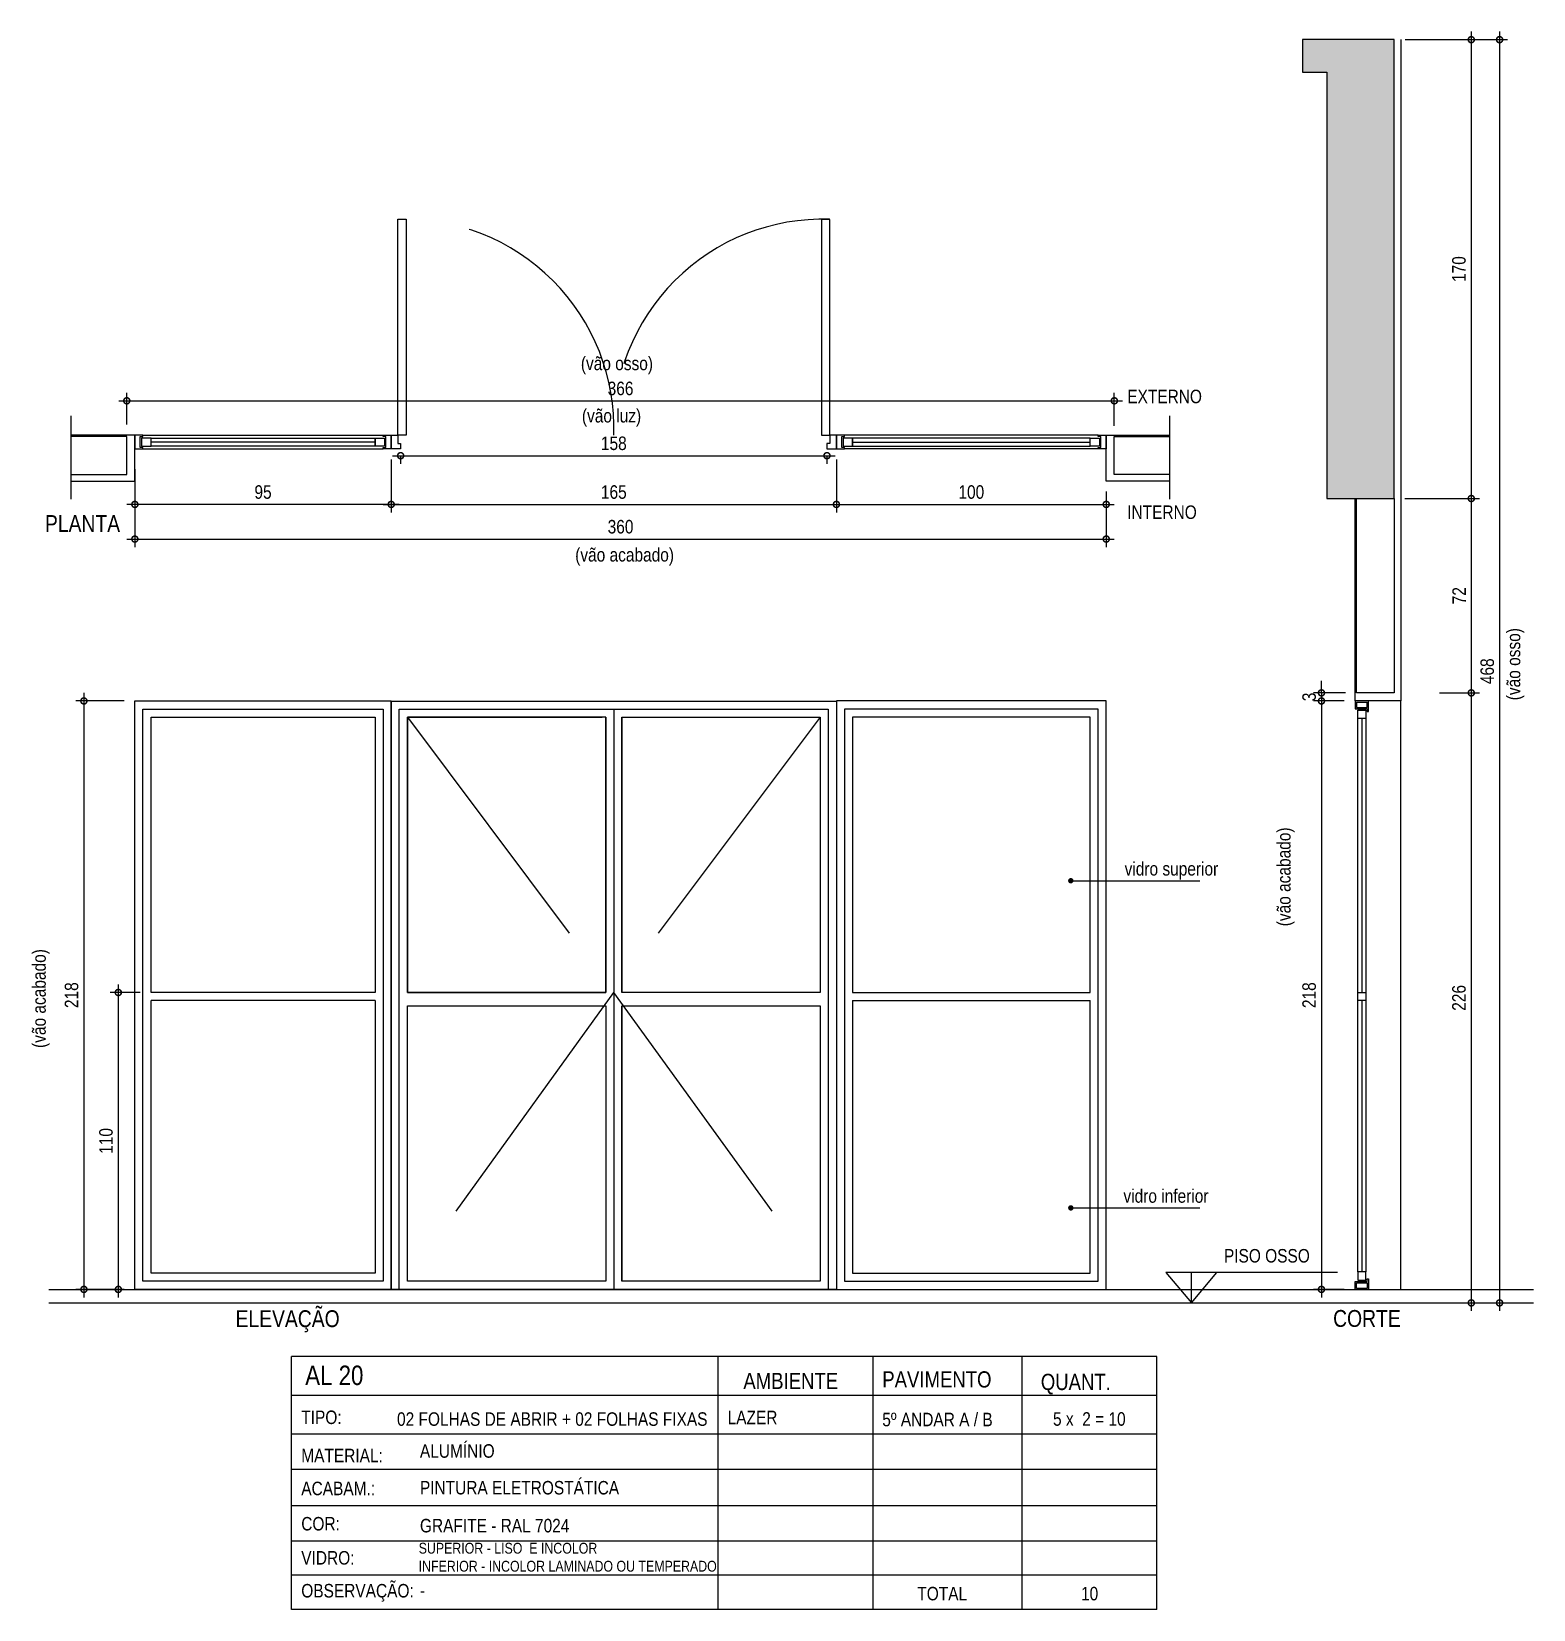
# Model space of a CAD drawing. Header units: metres. Extents: x -0.2 to 51.6, y -20.8 to 5.5.
# Drawn here: x 26.9 to 32.47, y -6.66 to -0.81 of the extents above; entities that cross this region are included whole.
import ezdxf

# ---------------------------------------------------------------- set-up
doc = ezdxf.new("R2010")
doc.units = ezdxf.units.M
doc.linetypes.add('DASHEDX2', pattern=[1.5, 1, -0.5])
for name, color, linetype in [('AR-CAIXILHO', 1, 'Continuous'), ('ARQ-ALV ACAB', 4, 'Continuous'), ('ARQ-ALV OSSO', 5, 'Continuous'), ('ARQ-AUX', 7, 'Continuous'), ('ARQ-AUX2', 2, 'Continuous'), ('ARQ-CAX', 1, 'Continuous'), ('ARQ-CAX @ 1', 1, 'Continuous'), ('ARQ-DIM', 2, 'Continuous'), ('ARQ-ENCH', 1, 'Continuous'), ('ARQ-PRJ', 7, 'DASHEDX2'), ('ARQ-SIM', 1, 'Continuous'), ('ARQ-TXT', 2, 'Continuous'), ('ARQ-TXT01', 2, 'Continuous'), ('ES-CORTE', 2, 'Continuous')]:
    doc.layers.add(name, color=color, linetype=linetype)
doc.styles.add('Adesa', font='ARIALN.TTF')
doc.styles.add('ROMANS', font='romans', dxfattribs={"height": 0.2})
doc.dimstyles.new('1-25ARQ', dxfattribs={"dimscale": 0.25, "dimtxt": 0.2, "dimasz": 0.08, "dimexe": 0.16, "dimexo": 0.1, "dimgap": 0.1, "dimtad": 1, "dimzin": 4, "dimdsep": 46, "dimtxsty": 'ROMANS', "dimblk": 'DOT', "dimcen": 0.1, "dimclrd": 1, "dimclre": 1, "dimclrt": 3, "dimadec": 0, "dimazin": 0, "dimtfac": 1, "dimtix": 1, "dimtmove": 2, "dimatfit": 3, "dimldrblk": 'DOT', "dimfxl": 1, "dimtolj": 1, "dimtzin": 4, "dimlwd": -1, "dimlwe": -1, "dimarcsym": 0})
doc.dimstyles.new('ADESA 1-0025', dxfattribs={"dimtxt": 0.05, "dimasz": 0.045, "dimexe": 0.03, "dimexo": 0.04, "dimgap": 0.02, "dimtad": 1, "dimtoh": 1, "dimdec": 0, "dimlfac": 100, "dimzin": 4, "dimtxsty": 'Adesa', "dimblk": 'DOTSMALL', "dimcen": 1, "dimdle": 0.03, "dimclrd": 1, "dimclre": 1, "dimclrt": 256, "dimazin": 1, "dimtm": 1e-09, "dimtfac": 1, "dimtdec": 0, "dimtix": 1, "dimtmove": 2, "dimatfit": 0, "dimldrblk": 'DOTSMALL', "dimfxl": 0.8, "dimtvp": 2, "dimtolj": 1, "dimtzin": 0, "dimarcsym": 0})

# ---------------------------------------------------------------- blocks, each defined once
blk = doc.blocks.new('*U308')
for points in [[(0, -0.17), (0.025, -0.17), (0.025, -0.14), (0.035, -0.14), (0.035, -0.12), (0, -0.12), (0, -0.17)], [(0.025, -0.17), (0.025, -0.97), (0.055, -0.97), (0.055, -0.17)], [(1.625, -0.17), (1.625, -0.9702), (1.595, -0.9702), (1.595, -0.17)], [(1.65, -0.17), (1.625, -0.17), (1.625, -0.14), (1.615, -0.14), (1.615, -0.12), (1.65, -0.12), (1.65, -0.17)]]:
    blk.add_lwpolyline(points, close=True)
at = {"layer": 'ARQ-PRJ'}
for centre, start, end in [((0.0505, -0.1958), 268.11777, 1.90745), ((1.5995, -0.1958), 178.09255, 271.88223)]:
    blk.add_arc(centre, 0.775, start, end, dxfattribs=at)
blk = doc.blocks.new('*U310')
at = {"color": 0, "linetype": 'ByBlock', "ltscale": 0.5}
for points in [[(0.02, -0.045), (0.02, -0.045), (0.02, -0.045), (0.02, -0.045), (0.02, -0.045), (0.02, -0.045), (0.02, -0.045), (0.02, -0.045), (0.02, -0.045), (0.03, -0.045), (0.03, -0.05), (0, -0.05), (0, 0), (0.03, 0), (0.03, -0.005), (0.02, -0.005), (0.02, -0.045)], [(0.93, -0.045), (0.93, -0.045), (0.93, -0.045), (0.93, -0.045), (0.93, -0.045), (0.93, -0.045), (0.93, -0.045), (0.93, -0.045), (0.93, -0.045), (0.92, -0.045), (0.92, -0.05), (0.95, -0.05), (0.95, 0), (0.92, 0), (0.92, -0.005), (0.93, -0.005), (0.93, -0.045)], [(0.025, -0.01), (0.06, -0.01), (0.06, -0.04), (0.025, -0.04)], [(0.925, -0.01), (0.89, -0.01), (0.89, -0.04), (0.925, -0.04)]]:
    blk.add_lwpolyline(points, close=True, dxfattribs=at)
at = {"color": 8, "linetype": 'ByBlock', "ltscale": 0.5}
for points in [[(0.92, 0), (0.03, 0)], [(0.92, -0.05), (0.03, -0.05)]]:
    blk.add_lwpolyline(points, dxfattribs=at)
at = {"color": 7, "linetype": 'ByBlock', "ltscale": 0.5}
blk.add_lwpolyline([(0.89, -0.01), (0.89, -0.04), (0.06, -0.04), (0.06, -0.01)], close=True, dxfattribs=at)
blk.add_lwpolyline([(0.06, -0.025), (0.89, -0.025)], dxfattribs=at)
blk = doc.blocks.new('*U309')
at = {"color": 0, "linetype": 'ByBlock', "ltscale": 0.5}
for points in [[(0.02, -0.045), (0.02, -0.045), (0.02, -0.045), (0.02, -0.045), (0.02, -0.045), (0.02, -0.045), (0.02, -0.045), (0.02, -0.045), (0.02, -0.045), (0.03, -0.045), (0.03, -0.05), (0, -0.05), (0, 0), (0.03, 0), (0.03, -0.005), (0.02, -0.005), (0.02, -0.045)], [(0.98, -0.045), (0.98, -0.045), (0.98, -0.045), (0.98, -0.045), (0.98, -0.045), (0.98, -0.045), (0.98, -0.045), (0.98, -0.045), (0.98, -0.045), (0.97, -0.045), (0.97, -0.05), (1, -0.05), (1, 0), (0.97, 0), (0.97, -0.005), (0.98, -0.005), (0.98, -0.045)], [(0.025, -0.01), (0.06, -0.01), (0.06, -0.04), (0.025, -0.04)], [(0.975, -0.01), (0.94, -0.01), (0.94, -0.04), (0.975, -0.04)]]:
    blk.add_lwpolyline(points, close=True, dxfattribs=at)
at = {"color": 8, "linetype": 'ByBlock', "ltscale": 0.5}
for points in [[(0.97, 0), (0.03, 0)], [(0.97, -0.05), (0.03, -0.05)]]:
    blk.add_lwpolyline(points, dxfattribs=at)
at = {"color": 7, "linetype": 'ByBlock', "ltscale": 0.5}
blk.add_lwpolyline([(0.94, -0.01), (0.94, -0.04), (0.06, -0.04), (0.06, -0.01)], close=True, dxfattribs=at)
blk.add_lwpolyline([(0.06, -0.025), (0.94, -0.025)], dxfattribs=at)
blk = doc.blocks.new('_DotSmall')
at = {"color": 0, "linetype": 'ByBlock', "const_width": 0.5}
blk.add_lwpolyline([(-0.0625, 0, 1), (0.0625, 0, 1)], format="xyb", close=True, dxfattribs=at)
blk = doc.blocks.new('*D318')
at = {"layer": 'ARQ-DIM', "color": 1, "lineweight": -2, "transparency": 16777216}
for p, q in [((27.2876, -2.5203), (27.2876, -2.7247)), ((30.8876, -2.5203), (30.8876, -2.7247)), ((27.2576, -2.6947), (30.9176, -2.6947))]:
    blk.add_line(p, q, dxfattribs=at)
at = {"layer": 'Defpoints', "color": 0, "transparency": 16777216}
for p in [(27.2876, -2.4803), (30.8876, -2.4803), (30.8876, -2.6947)]:
    blk.add_point(p, dxfattribs=at)
at = {"layer": 'ARQ-DIM', "color": 1, "lineweight": -2, "transparency": 16777216, "xscale": 0.045, "yscale": 0.045, "zscale": 0.045, "rotation": 180}
blk.add_blockref('_DotSmall', (27.2876, -2.6947), dxfattribs=at)
at = {"layer": 'ARQ-DIM', "color": 1, "lineweight": -2, "transparency": 16777216, "xscale": 0.045, "yscale": 0.045, "zscale": 0.045}
blk.add_blockref('_DotSmall', (30.8876, -2.6947), dxfattribs=at)
at = {"layer": 'ARQ-DIM', "transparency": 16777216, "insert": (29.0876, -2.6492), "char_height": 0.05, "attachment_point": 5, "style": 'Adesa'}
blk.add_mtext('\\A1;360', dxfattribs=at)
blk = doc.blocks.new('*D319')
at = {"layer": 'ARQ-DIM', "color": 1, "lineweight": -2, "transparency": 16777216}
for p, q in [((27.2576, -2.2703), (27.2576, -2.1524)), ((30.9176, -2.2753), (30.9176, -2.1524)), ((27.2276, -2.1824), (30.9476, -2.1824))]:
    blk.add_line(p, q, dxfattribs=at)
at = {"layer": 'Defpoints', "color": 0, "transparency": 16777216}
for p in [(30.9176, -2.1824), (27.2576, -2.3103), (30.9176, -2.3153)]:
    blk.add_point(p, dxfattribs=at)
at = {"layer": 'ARQ-DIM', "color": 1, "lineweight": -2, "transparency": 16777216, "xscale": 0.045, "yscale": 0.045, "zscale": 0.045, "rotation": 180}
blk.add_blockref('_DotSmall', (27.2576, -2.1824), dxfattribs=at)
at = {"layer": 'ARQ-DIM', "color": 1, "lineweight": -2, "transparency": 16777216, "xscale": 0.045, "yscale": 0.045, "zscale": 0.045}
blk.add_blockref('_DotSmall', (30.9176, -2.1824), dxfattribs=at)
at = {"layer": 'ARQ-DIM', "transparency": 16777216, "insert": (29.0876, -2.1369), "char_height": 0.05, "attachment_point": 5, "style": 'Adesa'}
blk.add_mtext('\\A1;366', dxfattribs=at)
blk = doc.blocks.new('*D314')
at = {"layer": 'ARQ-DIM', "color": 1, "lineweight": -2, "transparency": 16777216}
for p, q in [((28.2376, -2.4003), (28.2376, -2.5963)), ((29.8876, -2.4003), (29.8876, -2.5963)), ((28.2076, -2.5663), (29.9176, -2.5663))]:
    blk.add_line(p, q, dxfattribs=at)
at = {"layer": 'Defpoints', "color": 0, "transparency": 16777216}
for p in [(28.2376, -2.3603), (29.8876, -2.3603), (29.8876, -2.5663)]:
    blk.add_point(p, dxfattribs=at)
at = {"layer": 'ARQ-DIM', "color": 1, "lineweight": -2, "transparency": 16777216, "xscale": 0.045, "yscale": 0.045, "zscale": 0.045, "rotation": 180}
blk.add_blockref('_DotSmall', (28.2376, -2.5663), dxfattribs=at)
at = {"layer": 'ARQ-DIM', "color": 1, "lineweight": -2, "transparency": 16777216, "xscale": 0.045, "yscale": 0.045, "zscale": 0.045}
blk.add_blockref('_DotSmall', (29.8876, -2.5663), dxfattribs=at)
at = {"layer": 'ARQ-DIM', "transparency": 16777216, "insert": (29.0626, -2.5207), "char_height": 0.05, "attachment_point": 5, "style": 'Adesa'}
blk.add_mtext('\\A1;165', dxfattribs=at)
blk = doc.blocks.new('*D315')
at = {"layer": 'ARQ-DIM', "color": 1, "lineweight": -2, "transparency": 16777216}
for p, q in [((29.8876, -2.4003), (29.8876, -2.5963)), ((29.8576, -2.5663), (30.9176, -2.5663)), ((30.8876, -2.518), (30.8876, -2.5963))]:
    blk.add_line(p, q, dxfattribs=at)
at = {"layer": 'Defpoints', "color": 0, "transparency": 16777216}
for p in [(29.8876, -2.3603), (30.8876, -2.478), (30.8876, -2.5663)]:
    blk.add_point(p, dxfattribs=at)
at = {"layer": 'ARQ-DIM', "color": 1, "lineweight": -2, "transparency": 16777216, "xscale": 0.045, "yscale": 0.045, "zscale": 0.045, "rotation": 180}
blk.add_blockref('_DotSmall', (29.8876, -2.5663), dxfattribs=at)
at = {"layer": 'ARQ-DIM', "color": 1, "lineweight": -2, "transparency": 16777216, "xscale": 0.045, "yscale": 0.045, "zscale": 0.045}
blk.add_blockref('_DotSmall', (30.8876, -2.5663), dxfattribs=at)
at = {"layer": 'ARQ-DIM', "transparency": 16777216, "insert": (30.3876, -2.5207), "char_height": 0.05, "attachment_point": 5, "style": 'Adesa'}
blk.add_mtext('\\A1;100', dxfattribs=at)
blk = doc.blocks.new('*D316')
at = {"layer": 'ARQ-DIM', "color": 1, "lineweight": -2, "transparency": 16777216}
for p, q in [((32.2405, -0.8145), (32.2405, -2.5745)), ((31.9953, -0.8445), (32.2705, -0.8445)), ((31.9948, -2.5445), (32.2705, -2.5445))]:
    blk.add_line(p, q, dxfattribs=at)
at = {"layer": 'Defpoints', "color": 0, "transparency": 16777216}
for p in [(31.9553, -0.8445), (31.9548, -2.5445), (32.2405, -2.5445)]:
    blk.add_point(p, dxfattribs=at)
at = {"layer": 'ARQ-DIM', "color": 1, "lineweight": -2, "transparency": 16777216, "xscale": 0.045, "yscale": 0.045, "zscale": 0.045}
for p, rotation in [((32.2405, -0.8445), 90), ((32.2405, -2.5445), 270)]:
    blk.add_blockref('_DotSmall', p, dxfattribs=dict(at, rotation=rotation))
at = {"layer": 'ARQ-DIM', "transparency": 16777216, "insert": (32.195, -1.6945), "char_height": 0.05, "attachment_point": 5, "rotation": 90, "style": 'Adesa'}
blk.add_mtext('\\A1;170', dxfattribs=at)
blk = doc.blocks.new('*D317')
at = {"layer": 'ARQ-DIM', "color": 1, "lineweight": -2, "transparency": 16777216}
for p, q in [((32.2105, -3.2645), (32.2705, -3.2645)), ((32.2405, -3.2345), (32.2405, -5.5545)), ((32.1226, -5.5245), (32.2705, -5.5245))]:
    blk.add_line(p, q, dxfattribs=at)
at = {"layer": 'Defpoints', "color": 0, "transparency": 16777216}
for p in [(32.1705, -3.2645), (32.0826, -5.5245), (32.2405, -5.5245)]:
    blk.add_point(p, dxfattribs=at)
at = {"layer": 'ARQ-DIM', "color": 1, "lineweight": -2, "transparency": 16777216, "xscale": 0.045, "yscale": 0.045, "zscale": 0.045}
for p, rotation in [((32.2405, -3.2645), 90), ((32.2405, -5.5245), 270)]:
    blk.add_blockref('_DotSmall', p, dxfattribs=dict(at, rotation=rotation))
at = {"layer": 'ARQ-DIM', "transparency": 16777216, "insert": (32.195, -4.3945), "char_height": 0.05, "attachment_point": 5, "rotation": 90, "style": 'Adesa'}
blk.add_mtext('\\A1;226', dxfattribs=at)
blk = doc.blocks.new('*D311')
at = {"layer": 'ARQ-DIM', "color": 1, "lineweight": -2, "transparency": 16777216}
for p, q in [((32.3453, -0.8145), (32.3453, -5.5545)), ((32.2727, -0.8445), (32.3753, -0.8445)), ((32.2366, -5.5245), (32.3753, -5.5245))]:
    blk.add_line(p, q, dxfattribs=at)
at = {"layer": 'Defpoints', "color": 0, "transparency": 16777216}
for p in [(32.2327, -0.8445), (32.1966, -5.5245), (32.3453, -5.5245)]:
    blk.add_point(p, dxfattribs=at)
at = {"layer": 'ARQ-DIM', "color": 1, "lineweight": -2, "transparency": 16777216, "xscale": 0.045, "yscale": 0.045, "zscale": 0.045}
for p, rotation in [((32.3453, -0.8445), 90), ((32.3453, -5.5245), 270)]:
    blk.add_blockref('_DotSmall', p, dxfattribs=dict(at, rotation=rotation))
at = {"layer": 'ARQ-DIM', "transparency": 16777216, "insert": (32.2998, -3.1845), "char_height": 0.05, "attachment_point": 5, "rotation": 90, "style": 'Adesa'}
blk.add_mtext('\\A1;468', dxfattribs=at)
blk = doc.blocks.new('*D312')
at = {"layer": 'ARQ-DIM', "color": 1, "lineweight": -2, "transparency": 16777216}
for p, q in [((31.6852, -3.2645), (31.6852, -5.5045)), ((31.7691, -3.2945), (31.6552, -3.2945)), ((31.7691, -5.4745), (31.6552, -5.4745))]:
    blk.add_line(p, q, dxfattribs=at)
at = {"layer": 'Defpoints', "color": 0, "transparency": 16777216}
for p in [(31.8091, -3.2945), (31.6852, -5.4745), (31.8091, -5.4745)]:
    blk.add_point(p, dxfattribs=at)
at = {"layer": 'ARQ-DIM', "color": 1, "lineweight": -2, "transparency": 16777216, "xscale": 0.045, "yscale": 0.045, "zscale": 0.045}
for p, rotation in [((31.6852, -3.2945), 90), ((31.6852, -5.4745), 270)]:
    blk.add_blockref('_DotSmall', p, dxfattribs=dict(at, rotation=rotation))
at = {"layer": 'ARQ-DIM', "transparency": 16777216, "insert": (31.6397, -4.3845), "char_height": 0.05, "attachment_point": 5, "rotation": 90, "style": 'Adesa'}
blk.add_mtext('\\A1;218', dxfattribs=at)
blk = doc.blocks.new('*D313')
at = {"layer": 'ARQ-DIM', "color": 1, "lineweight": -2, "transparency": 16777216}
for p, q in [((31.7741, -3.2645), (31.6552, -3.2645)), ((31.6852, -3.2645), (31.6852, -3.2195)), ((31.6852, -3.2645), (31.6852, -3.2945)), ((31.7691, -3.2945), (31.6552, -3.2945)), ((31.6852, -3.2945), (31.6852, -3.3395))]:
    blk.add_line(p, q, dxfattribs=at)
at = {"layer": 'Defpoints', "color": 0, "transparency": 16777216}
for p in [(31.8141, -3.2645), (31.6852, -3.2945), (31.8091, -3.2945)]:
    blk.add_point(p, dxfattribs=at)
at = {"layer": 'ARQ-DIM', "color": 1, "lineweight": -2, "transparency": 16777216, "xscale": 0.045, "yscale": 0.045, "zscale": 0.045}
for p, rotation in [((31.6852, -3.2645), 270), ((31.6852, -3.2945), 90)]:
    blk.add_blockref('_DotSmall', p, dxfattribs=dict(at, rotation=rotation))
at = {"layer": 'ARQ-DIM', "transparency": 16777216, "insert": (31.6397, -3.2795), "char_height": 0.05, "attachment_point": 5, "rotation": 90, "style": 'Adesa'}
blk.add_mtext('\\A1;3', dxfattribs=at)
blk = doc.blocks.new('*D320')
at = {"layer": 'ARQ-DIM', "color": 1, "lineweight": -2, "transparency": 16777216}
for p, q in [((31.9948, -2.5445), (32.2705, -2.5445)), ((32.2405, -2.5145), (32.2405, -3.2945)), ((32.1226, -3.2645), (32.2705, -3.2645))]:
    blk.add_line(p, q, dxfattribs=at)
at = {"layer": 'Defpoints', "color": 0, "transparency": 16777216}
for p in [(31.9548, -2.5445), (32.0826, -3.2645), (32.2405, -3.2645)]:
    blk.add_point(p, dxfattribs=at)
at = {"layer": 'ARQ-DIM', "color": 1, "lineweight": -2, "transparency": 16777216, "xscale": 0.045, "yscale": 0.045, "zscale": 0.045}
for p, rotation in [((32.2405, -2.5445), 90), ((32.2405, -3.2645), 270)]:
    blk.add_blockref('_DotSmall', p, dxfattribs=dict(at, rotation=rotation))
at = {"layer": 'ARQ-DIM', "transparency": 16777216, "insert": (32.1954, -2.9045), "char_height": 0.05, "attachment_point": 5, "rotation": 90, "style": 'Adesa'}
blk.add_mtext('\\A1;72', dxfattribs=at)
blk = doc.blocks.new('*D321')
at = {"layer": 'ARQ-DIM', "color": 1, "lineweight": -2, "transparency": 16777216}
for p, q in [((27.2876, -2.4353), (27.2876, -2.5963)), ((28.2376, -2.4003), (28.2376, -2.5963)), ((28.2676, -2.5663), (27.2576, -2.5663))]:
    blk.add_line(p, q, dxfattribs=at)
at = {"layer": 'Defpoints', "color": 0, "transparency": 16777216}
for p in [(27.2876, -2.3953), (28.2376, -2.3603), (27.2876, -2.5663)]:
    blk.add_point(p, dxfattribs=at)
at = {"layer": 'ARQ-DIM', "color": 1, "lineweight": -2, "transparency": 16777216, "xscale": 0.045, "yscale": 0.045, "zscale": 0.045, "rotation": 180}
blk.add_blockref('_DotSmall', (27.2876, -2.5663), dxfattribs=at)
at = {"layer": 'ARQ-DIM', "color": 1, "lineweight": -2, "transparency": 16777216, "xscale": 0.045, "yscale": 0.045, "zscale": 0.045}
blk.add_blockref('_DotSmall', (28.2376, -2.5663), dxfattribs=at)
at = {"layer": 'ARQ-DIM', "transparency": 16777216, "insert": (27.7626, -2.5207), "char_height": 0.05, "attachment_point": 5, "style": 'Adesa'}
blk.add_mtext('\\A1;95', dxfattribs=at)
blk = doc.blocks.new('*D322')
at = {"layer": 'ARQ-DIM', "color": 1, "lineweight": -2, "transparency": 16777216}
for p, q in [((28.2426, -2.3858), (29.8826, -2.3858)), ((28.2726, -2.3903), (28.2726, -2.4158)), ((29.8526, -2.3903), (29.8526, -2.4158))]:
    blk.add_line(p, q, dxfattribs=at)
at = {"layer": 'Defpoints', "color": 0, "transparency": 16777216}
for p in [(28.2726, -2.3503), (29.8526, -2.3503), (29.8526, -2.3858)]:
    blk.add_point(p, dxfattribs=at)
at = {"layer": 'ARQ-DIM', "color": 1, "lineweight": -2, "transparency": 16777216, "xscale": 0.045, "yscale": 0.045, "zscale": 0.045, "rotation": 180}
blk.add_blockref('_DotSmall', (28.2726, -2.3858), dxfattribs=at)
at = {"layer": 'ARQ-DIM', "color": 1, "lineweight": -2, "transparency": 16777216, "xscale": 0.045, "yscale": 0.045, "zscale": 0.045}
blk.add_blockref('_DotSmall', (29.8526, -2.3858), dxfattribs=at)
at = {"layer": 'ARQ-DIM', "transparency": 16777216, "insert": (29.0626, -2.3402), "char_height": 0.05, "attachment_point": 5, "style": 'Adesa'}
blk.add_mtext('\\A1;158', dxfattribs=at)
blk = doc.blocks.new('V P DPL 160x220')
blk.add_line((0.795, 1.1), (0.06, 1.1, 0))
at = {"flags": 128}
for points in [[(0, 2.1799), (1.65, 2.1799), (1.65, 0), (0, 0), (0, 2.1799)], [(0.06, 1.1), (0.06, 2.1199), (0.7816, 2.1199)], [(0.795, 2.1199), (0.795, 1.1)], [(0.825, 2.1499), (0.825, 0)], [(0.855, 2.1199), (1.59, 2.1199), (1.59, 1.1)], [(0.855, 2.1199), (0.855, 1.1)], [(0.795, 0.03), (0.06, 0.03), (0.06, 1.05)], [(0.795, 1.05), (0.795, 0.03)], [(1.59, 1.05), (1.59, 0.03), (0.855, 0.03)], [(0.855, 1.05), (0.855, 0.03)]]:
    blk.add_lwpolyline(points, dxfattribs=at)
blk.add_lwpolyline([(0.03, 2.1499), (1.62, 2.1499), (1.62, 0), (0.03, 0)], close=True, dxfattribs=at)
at = {"lineweight": -2}
for points in [[(0.06, 1.1), (0.795, 1.1), (0.795, 2.1199), (0.06, 2.1199)], [(0.855, 2.1199), (1.59, 2.1199), (1.59, 1.1), (0.855, 1.1)], [(0.795, 0.03), (0.06, 0.03), (0.06, 1.05), (0.795, 1.05)], [(0.855, 1.05), (1.59, 1.05), (1.59, 0.03), (0.855, 0.03)]]:
    blk.add_lwpolyline(points, close=True, dxfattribs=at)
at = {"layer": 'ARQ-PRJ'}
for points in [[(0.06, 2.1199), (0.8244, 1.1), (0.03, 0)], [(1.59, 2.1199), (0.8244, 1.1), (1.62, 0)]]:
    blk.add_lwpolyline(points, dxfattribs=at)
blk = doc.blocks.new('*D324')
at = {"layer": 'ARQ-DIM', "color": 1, "lineweight": -2, "transparency": 16777216}
for p, q in [((27.3076, -4.3745), (27.1962, -4.3745)), ((27.2262, -4.3445), (27.2262, -5.5045)), ((27.2476, -5.4745), (27.1962, -5.4745))]:
    blk.add_line(p, q, dxfattribs=at)
at = {"layer": 'Defpoints', "color": 0, "transparency": 16777216}
for p in [(27.3476, -4.3745), (27.2262, -5.4745), (27.2876, -5.4745)]:
    blk.add_point(p, dxfattribs=at)
at = {"layer": 'ARQ-DIM', "color": 1, "lineweight": -2, "transparency": 16777216, "xscale": 0.045, "yscale": 0.045, "zscale": 0.045}
for p, rotation in [((27.2262, -4.3745), 90), ((27.2262, -5.4745), 270)]:
    blk.add_blockref('_DotSmall', p, dxfattribs=dict(at, rotation=rotation))
at = {"layer": 'ARQ-DIM', "transparency": 16777216, "insert": (27.1807, -4.9245), "char_height": 0.05, "attachment_point": 5, "rotation": 90, "style": 'Adesa'}
blk.add_mtext('\\A1;110', dxfattribs=at)
blk = doc.blocks.new('*D325')
at = {"layer": 'ARQ-DIM', "color": 1, "lineweight": -2, "transparency": 16777216}
for p, q in [((27.0987, -3.2645), (27.0987, -5.5045)), ((27.2476, -3.2945), (27.0687, -3.2945)), ((27.2476, -5.4745), (27.0687, -5.4745))]:
    blk.add_line(p, q, dxfattribs=at)
at = {"layer": 'Defpoints', "color": 0, "transparency": 16777216}
for p in [(27.2876, -3.2945), (27.0987, -5.4745), (27.2876, -5.4745)]:
    blk.add_point(p, dxfattribs=at)
at = {"layer": 'ARQ-DIM', "color": 1, "lineweight": -2, "transparency": 16777216, "xscale": 0.045, "yscale": 0.045, "zscale": 0.045}
for p, rotation in [((27.0987, -3.2945), 90), ((27.0987, -5.4745), 270)]:
    blk.add_blockref('_DotSmall', p, dxfattribs=dict(at, rotation=rotation))
at = {"layer": 'ARQ-DIM', "transparency": 16777216, "insert": (27.0531, -4.3845), "char_height": 0.05, "attachment_point": 5, "rotation": 90, "style": 'Adesa'}
blk.add_mtext('\\A1;218', dxfattribs=at)
blk = doc.blocks.new('*U326')
at = {"color": 7, "linetype": 'ByBlock', "ltscale": 0.5}
for p, q in [((-0.01, 2.1454), (-0.01, 0.0646)), ((-0.04, 0.0646), (-0.04, 1.07))]:
    blk.add_line(p, q, dxfattribs=at)
blk.add_lwpolyline([(-0.04, 1.1), (-0.04, 2.1154)], dxfattribs=at)
at = {"layer": 'AR-CAIXILHO'}
for p, q in [((-0.045, 2.175), (-0.005, 2.175)), ((-0.045, 2.175), (-0.045, 2.1554, 0)), ((-0.005, 2.1554, 0), (-0.005, 2.175)), ((-0.05, 2.1504, 0), (-0.005, 2.1504, 0)), ((-0.05, 2.1504, 0), (-0.005, 2.1504, 0)), ((-0.045, 2.1554, 0), (-0.005, 2.1554, 0)), ((-0.045, 2.1504, 0), (-0.005, 2.1504, 0)), ((-0.05, 0.0296, 0), (-0.005, 0.0296, 0)), ((-0.05, 0.0296, 0), (-0.005, 0.0296, 0)), ((-0.045, 0.0296, 0), (-0.005, 0.0296, 0)), ((-0.045, 0.005), (-0.045, 0.0246, 0)), ((-0.045, 0.0246, 0), (-0.005, 0.0246, 0)), ((-0.045, 0.005), (-0.005, 0.005)), ((-0.005, 0.0246, 0), (-0.005, 0.005))]:
    blk.add_line(p, q, dxfattribs=at)
for points in [[(0, 2.1404), (0, 2.18), (0, 2.18), (0, 2.18), (-0.05, 2.18), (-0.05, 2.18), (-0.05, 2.18), (-0.05, 2.1504), (-0.05, 2.1504), (-0.005, 2.1504), (-0.005, 2.1404), (0, 2.1404), (0, 2.1404), (0, 2.1404)], [(0, 0.0396), (0, 0), (0, 0), (0, 0), (-0.05, 0), (-0.05, 0), (-0.05, 0), (-0.05, 0.0296), (-0.05, 0.0296), (-0.005, 0.0296), (-0.005, 0.0396), (0, 0.0396), (0, 0.0396), (0, 0.0396)]]:
    blk.add_lwpolyline(points, dxfattribs=at)
at = {"layer": 'AR-CAIXILHO', "color": 1}
for points in [[(-0.04, 2.1454), (-0.01, 2.1454), (-0.01, 2.1154), (-0.04, 2.1154)], [(-0.04, 1.1), (-0.01, 1.1), (-0.01, 1.07), (-0.04, 1.07)], [(-0.04, 0.0346), (-0.01, 0.0346), (-0.01, 0.0646), (-0.04, 0.0646)]]:
    blk.add_lwpolyline(points, close=True, dxfattribs=at)
at = {"layer": 'ARQ-AUX'}
for points in [[(-0.025, 2.1154), (-0.025, 1.1)], [(-0.025, 1.07), (-0.025, 0.0646)]]:
    blk.add_lwpolyline(points, dxfattribs=at)
at = {"layer": 'ARQ-CAX'}
for points in [[(-0.04, 2.1454), (-0.01, 2.1454)], [(-0.04, 0.0346), (-0.01, 0.0346)]]:
    blk.add_lwpolyline(points, dxfattribs=at)
blk = doc.blocks.new('*U327')
at = {"layer": 'ARQ-CAX'}
for points in [[(1, 0.025), (0, 0.025), (0, -2.155), (1, -2.155)], [(0.97, -0.005), (0.03, -0.005), (0.03, -2.125), (0.97, -2.125)]]:
    blk.add_lwpolyline(points, close=True, dxfattribs=at)
for points in [[(0.94, -1.055), (0.94, -0.035), (0.06, -0.035), (0.06, -1.055)], [(0.06, -1.055), (0.94, -1.055)], [(0.06, -1.085), (0.06, -2.095), (0.94, -2.095), (0.94, -1.085)], [(0.06, -1.085), (0.94, -1.085)]]:
    blk.add_lwpolyline(points, dxfattribs=at)
blk = doc.blocks.new('*U328')
at = {"layer": 'ARQ-CAX'}
for points in [[(0.95, 0.025), (0, 0.025), (0, -2.155), (0.95, -2.155)], [(0.92, -0.005), (0.03, -0.005), (0.03, -2.125), (0.92, -2.125)]]:
    blk.add_lwpolyline(points, close=True, dxfattribs=at)
for points in [[(0.89, -1.055), (0.89, -0.035), (0.06, -0.035), (0.06, -1.055)], [(0.06, -1.055), (0.89, -1.055)], [(0.06, -1.085), (0.06, -2.095), (0.89, -2.095), (0.89, -1.085)], [(0.06, -1.085), (0.89, -1.085)]]:
    blk.add_lwpolyline(points, dxfattribs=at)
blk = doc.blocks.new('_Dot')
at = {"color": 0, "linetype": 'ByBlock', "lineweight": -2}
blk.add_line((-0.5, 0), (-1, 0), dxfattribs=at)
at = {"color": 0, "linetype": 'ByBlock', "const_width": 0.5}
blk.add_lwpolyline([(-0.25, 0, 1), (0.25, 0, 1)], format="xyb", close=True, dxfattribs=at)
blk = doc.blocks.new('ALUMINIO')
h = blk.add_hatch(color=8)
h.dxf.hatch_style = 1
h.paths.add_polyline_path([(31.7048, -2.5445), (31.9548, -2.5445), (31.9548, -0.8445), (31.6148, -0.8445), (31.6148, -0.9645), (31.7048, -0.9645)])
at = {"color": 8}
blk.add_line((31.6148, -0.8445), (31.6148, -0.9645), dxfattribs=at)
at = {"layer": 'ARQ-ALV ACAB', "ltscale": 0.05}
blk.add_line((26.9692, -5.4745), (32.4709, -5.4745), dxfattribs=at)
at = {"layer": 'ARQ-ALV ACAB'}
blk.add_lwpolyline([(31.9798, -0.8445), (31.9798, -3.2945), (31.8098, -3.2945), (31.8098, -2.5445)], dxfattribs=at)
at = {"layer": 'ARQ-ALV ACAB', "ltscale": 0.05}
for points in [[(27.053, -2.4803), (27.2876, -2.4803), (27.2876, -2.3103), (27.0519, -2.3103)], [(31.1223, -2.4803), (30.8876, -2.4803), (30.8876, -2.3103), (31.1223, -2.3103)]]:
    blk.add_lwpolyline(points, dxfattribs=at)
at = {"layer": 'ARQ-ALV OSSO', "ltscale": 0.05}
for points in [[(27.053, -2.4553), (27.2576, -2.4553), (27.2576, -2.3153), (27.053, -2.3153)], [(31.1223, -2.4553), (30.9176, -2.4553), (30.9176, -2.3153), (31.1223, -2.3153)]]:
    blk.add_lwpolyline(points, dxfattribs=at)
at = {"layer": 'ARQ-ALV OSSO'}
blk.add_lwpolyline([(31.9548, -2.5445), (31.9548, -3.2645), (31.8148, -3.2645), (31.8148, -2.5445)], dxfattribs=at)
at = {"layer": 'ARQ-AUX'}
blk.add_lwpolyline([(31.9798, -5.4745), (31.9798, -3.2945)], dxfattribs=at)
at = {"layer": 'ARQ-AUX2'}
blk.add_lwpolyline([(31.6148, -0.9645), (31.7048, -0.9645), (31.7048, -2.5445), (31.9548, -2.5445), (31.9548, -0.8445), (31.6148, -0.8445)], dxfattribs=at)
at = {"layer": 'ARQ-DIM'}
blk.add_lwpolyline([(31.7443, -5.412), (31.108, -5.412), (31.203, -5.5245), (31.298, -5.412), (31.108, -5.412), (31.203, -5.5245), (31.203, -5.412)], dxfattribs=at)
at = {"layer": 'ARQ-ENCH', "ltscale": 0.01}
for p, q in [((27.0519, -2.5469), (27.0519, -2.2379)), ((31.1233, -2.5469), (31.1233, -2.2379)), ((31.0745, -5.7233), (27.8684, -5.7233)), ((27.8684, -6.6602), (27.8684, -5.7233)), ((29.4498, -6.6602), (29.4498, -5.7233)), ((29.4498, -6.6602), (29.4498, -5.7233)), ((30.023, -5.7233), (30.023, -6.6602)), ((30.5753, -5.7233), (30.5753, -6.6602)), ((31.0745, -6.6602), (31.0745, -5.7233)), ((31.0745, -5.8672), (27.8684, -5.8672)), ((31.0745, -6.011), (27.8684, -6.011)), ((31.0745, -6.1417), (27.8684, -6.1417)), ((31.0745, -6.2768), (27.8684, -6.2768)), ((31.0745, -6.4075), (27.8684, -6.4075)), ((31.0745, -6.5338), (27.8684, -6.5338)), ((31.0745, -6.6602), (27.8684, -6.6602))]:
    blk.add_line(p, q, dxfattribs=at)
at = {"layer": 'ES-CORTE'}
blk.add_line((26.9692, -5.5245), (32.4709, -5.5245), dxfattribs=at)
at = {"xscale": -1}
blk.add_blockref('*U328', (28.2376, -3.3195), dxfattribs=at)
blk.add_blockref('*U327', (29.8876, -3.3195))
at = {"layer": 'ARQ-CAX'}
blk.add_blockref('V P DPL 160x220', (28.2376, -5.4745), dxfattribs=at)
at = {"layer": 'ARQ-CAX @ 1', "rotation": 180}
for name, p in [('*U308', (29.8876, -2.4803)), ('*U310', (28.2376, -2.3603))]:
    blk.add_blockref(name, p, dxfattribs=at)
at = {"layer": 'ARQ-CAX @ 1', "xscale": -1, "rotation": 180}
blk.add_blockref('*U309', (29.8876, -2.3603), dxfattribs=at)
at = {"layer": 'ARQ-DIM'}
blk.add_blockref('*U326', (31.8598, -5.4745), dxfattribs=at)
at = {"layer": 'ARQ-TXT', "attachment_point": 1, "style": 'Adesa'}
for s, insert, char_height, width in [('(vão osso)', (28.9405, -2.0189), 0.05, 0.551174), ('(vão luz)', (28.9444, -2.2127), 0.05, 0.551174), ('PLANTA', (26.9544, -2.606), 0.0625, 0.551174), ('(vão acabado)', (28.9195, -2.7279), 0.05, 0.551174), ('vidro superior', (30.9557, -3.8912), 0.05, 0.551174), ('vidro inferior', (30.9514, -5.1034), 0.05, 0.551174), ('PISO OSSO', (31.3238, -5.3249), 0.05, 0.88), ('ELEVAÇÃO', (27.6607, -5.5517), 0.0625, 0.551174), ('CORTE', (31.7285, -5.5509), 0.0625, 0.551174)]:
    blk.add_mtext(s, dxfattribs=dict(at, insert=insert, char_height=char_height, width=width))
at = {"layer": 'ARQ-TXT', "ltscale": 0.01, "style": 'Adesa'}
for s, insert, char_height, width, attachment_point in [('EXTERNO', (30.9655, -2.1413), 0.05, 0.686828, 1), ('INTERNO', (30.9655, -2.5701), 0.05, 0.686828, 1), ('AL 20', (27.919, -5.7568), 0.072, 0.605305, 1), ('AMBIENTE', (29.7184, -5.7836), 0.06, 0.467927, 2), ('PAVIMENTO', (30.0576, -5.8083), 0.06, 0.336611, 4), ('QUANT.', (30.7749, -5.7873), 0.06, 0.39922, 2), ('TIPO:', (27.9043, -5.9233), 0.05, 0.166457, 1), ('02 FOLHAS DE ABRIR + 02 FOLHAS FIXAS', (28.2592, -5.9299), 0.05, 1.221162, 1), ('LAZER', (29.4844, -5.949), 0.05, 0.467927, 4), ('5º ANDAR A / B', (30.0576, -5.9569), 0.05, 0.55993, 4), ('5 x  2 = 10', (30.8249, -5.9549), 0.05, 0.49922, 5), ('MATERIAL:', (27.9043, -6.0649), 0.05, 0.336303, 1), ('ALUMÍNIO', (28.3441, -6.0481), 0.05, 1.067594, 1), ('ACABAM.:', (27.9043, -6.1869), 0.05, 0.336303, 1), ('PINTURA ELETROSTÁTICA', (28.3441, -6.1842), 0.05, 1.067594, 1), ('COR:', (27.9043, -6.3176), 0.05, 0.336303, 1), ('GRAFITE - RAL 7024', (28.3441, -6.3247), 0.05, 1.067594, 1), ('VIDRO:', (27.9043, -6.4439), 0.05, 0.336303, 1), ('OBSERVAÇÃO:', (27.9043, -6.5658), 0.05, 0.336303, 1), ('-', (28.3441, -6.5651), 0.05, 1.067594, 1), ('TOTAL', (30.2797, -6.5765), 0.05, 0.410919, 2), ('10', (30.8261, -6.5765), 0.05, 0.39922, 2)]:
    blk.add_mtext(s, dxfattribs=dict(at, insert=insert, char_height=char_height, width=width, attachment_point=attachment_point))
at = {"layer": 'ARQ-TXT', "ltscale": 0.01, "char_height": 0.05, "width": 0.88, "attachment_point": 1, "rotation": 90, "style": 'Adesa'}
for s, insert in [('{\\fArial Narrow|b0|i0|c0|p34;(vão osso)}', (32.3721, -3.2919)), ('{\\fArial Narrow|b0|i0|c0|p34;(vão acabado)}', (31.5207, -4.1292)), ('{\\fArial Narrow|b0|i0|c0|p34;(vão acabado)}', (26.9073, -4.58))]:
    blk.add_mtext(s, dxfattribs=dict(at, insert=insert))
at = {"layer": 'ARQ-TXT01', "ltscale": 0.01, "insert": (28.3394, -6.4133), "char_height": 0.04, "width": 1.551568, "attachment_point": 1, "style": 'Adesa'}
blk.add_mtext('{\\fArial Narrow|b0|i0|c0|p34;SUPERIOR - LISO  E INCOLOR \\PINFERIOR - INCOLOR LAMINADO OU TEMPERADO}', dxfattribs=at)
at = {"layer": 'ARQ-DIM'}
for base, p1, p2, picture, middle in [((32.2405, -2.5445), (31.9553, -0.8445), (31.9548, -2.5445), '*D316', (32.195, -1.6945)), ((32.3453, -5.5245), (32.2327, -0.8445), (32.1966, -5.5245), '*D311', (32.2998, -3.1845)), ((32.2405, -3.2645), (31.9548, -2.5445), (32.0826, -3.2645), '*D320', (32.1954, -2.9045)), ((27.0987, -5.4745), (27.2876, -3.2945), (27.2876, -5.4745), '*D325', (27.0531, -4.3845)), ((31.6852, -3.2945), (31.8141, -3.2645), (31.8091, -3.2945), '*D313', (31.6397, -3.2795)), ((31.6852, -5.4745), (31.8091, -3.2945), (31.8091, -5.4745), '*D312', (31.6397, -4.3845)), ((32.2405, -5.5245), (32.1705, -3.2645), (32.0826, -5.5245), '*D317', (32.195, -4.3945)), ((27.2262, -5.4745), (27.3476, -4.3745), (27.2876, -5.4745), '*D324', (27.1807, -4.9245))]:
    dim = blk.add_linear_dim(base=base, p1=p1, p2=p2, angle=90, dimstyle='ADESA 1-0025', dxfattribs=at)
    dim.commit()
    dim.dimension.update_dxf_attribs({"geometry": picture, "text_midpoint": middle})
for base, p1, p2, picture, middle in [((30.9176, -2.1824), (27.2576, -2.3103), (30.9176, -2.3153), '*D319', (29.0876, -2.1369)), ((29.8526, -2.3858), (28.2726, -2.3503), (29.8526, -2.3503), '*D322', (29.0626, -2.3402)), ((27.2876, -2.5663), (28.2376, -2.3603), (27.2876, -2.3953), '*D321', (27.7626, -2.5207)), ((29.8876, -2.5663), (28.2376, -2.3603), (29.8876, -2.3603), '*D314', (29.0626, -2.5207)), ((30.8876, -2.5663), (29.8876, -2.3603), (30.8876, -2.478), '*D315', (30.3876, -2.5207)), ((30.8876, -2.6947), (27.2876, -2.4803), (30.8876, -2.4803), '*D318', (29.0876, -2.6492))]:
    dim = blk.add_linear_dim(base=base, p1=p1, p2=p2, dimstyle='ADESA 1-0025', dxfattribs=at)
    dim.commit()
    dim.dimension.update_dxf_attribs({"geometry": picture, "text_midpoint": middle})
at = {"layer": 'ARQ-SIM', "ltscale": 2}
for points in [[(30.7563, -3.9604), (31.2348, -3.9604)], [(30.7563, -5.1726), (31.2348, -5.1726)]]:
    blk.add_leader(points, dimstyle='1-25ARQ', override={"dimgap": 0.1, "dimtad": 0}, dxfattribs=at)

msp = doc.modelspace()

# ---------------------------------------------------------------- block references
msp.add_blockref('ALUMINIO', (0, 0))

doc.saveas('drawing.dxf')
